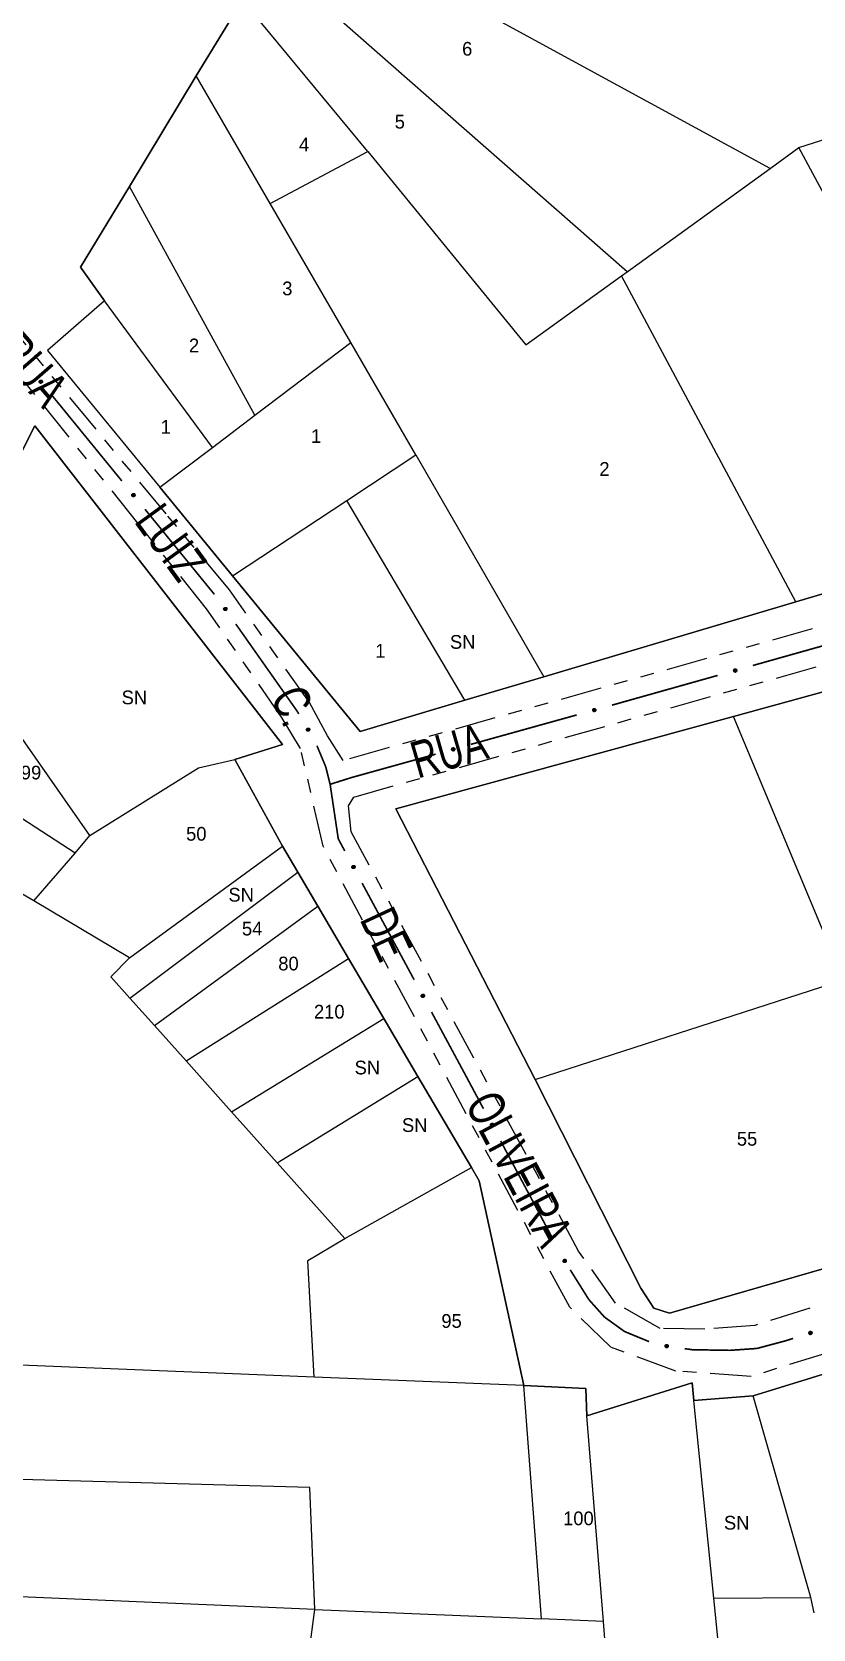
# Model space of a CAD drawing. Extents: x 204614 to 205597, y 4873311 to 4874446.
# Drawn here: x 204883.3 to 204968.7, y 4873992.3 to 4874166.9 of the extents above; entities that cross this region are included whole.
import ezdxf
from ezdxf.enums import TextEntityAlignment as Align

# ---------------------------------------------------------------- set-up
doc = ezdxf.new("R2010")
doc.units = 0
doc.header["$LTSCALE"] = 1.5
doc.header["$MEASUREMENT"] = 0
doc.linetypes.add('TRACO_25', pattern=[8, 3, -1, 1, -1, 1, -1])
for name, color, linetype in [('CD_MALHA_LOTES', 7, 'CONTINUOUS'), ('RU-QUADRA', 210, 'CONTINUOUS'), ('SV-EIXO-RUA-N-PAV', 6, 'CONTINUOUS'), ('SV-RUA-NAO-PAV', 7, 'CONTINUOUS'), ('SV-TXT-RUA-N-PAV', 7, 'CONTINUOUS'), ('Th_NmrPort', 1, 'CONTINUOUS')]:
    doc.layers.add(name, color=color, linetype=linetype)
doc.styles.add('ARIAL', font='ARIAL.SHX')

msp = doc.modelspace()

# ---------------------------------------------------------------- linework, layer by layer
at = {"layer": 'CD_MALHA_LOTES', "linetype": 'Continuous', "flags": 128}
for points in [[(204963.978457, 4874151.968731), (204912.196141, 4874180.174666)], [(204948.349296, 4874140.673828), (204909.125712, 4874175.099447)], [(204901.250645, 4874162.082472), (204906.282011, 4874170.398994)], [(204919.999336, 4874153.793198), (204906.282011, 4874170.398994)], [(204893.940215, 4874149.998805), (204901.250645, 4874162.082472)], [(204909.326894, 4874148.12775), (204901.250645, 4874162.082472)], [(204967.109794, 4874154.23169), (204975.002593, 4874156.753183)], [(204909.326894, 4874148.12775), (204919.999336, 4874153.793198)], [(204919.999336, 4874153.793198), (204937.264949, 4874132.663376)], [(204963.978457, 4874151.968731), (204967.109794, 4874154.23169)], [(204990.126079, 4874111.504099), (204967.109794, 4874154.23169)], [(204948.349296, 4874140.673828), (204963.978457, 4874151.968731)], [(204888.592364, 4874141.159154), (204893.940215, 4874149.998805)], [(204907.641893, 4874124.976702), (204893.940215, 4874149.998805)], [(204918.131169, 4874132.944673), (204909.326894, 4874148.12775)], [(204891.223314, 4874137.486786), (204888.592364, 4874141.159154)], [(204937.264949, 4874132.663376), (204947.737038, 4874140.23136)], [(204947.737038, 4874140.23136), (204948.349296, 4874140.673828)], [(204966.78279, 4874104.573446), (204947.737038, 4874140.23136)], [(204891.223314, 4874137.486786), (204884.974807, 4874132.06045)], [(204903.006524, 4874121.472944), (204891.223314, 4874137.486786)], [(204907.641893, 4874124.976702), (204918.131169, 4874132.944673)], [(204925.262216, 4874120.647098), (204918.131169, 4874132.944673)], [(204884.974807, 4874132.06045), (204897.246722, 4874117.111742)], [(204903.006524, 4874121.472944), (204907.641893, 4874124.976702)], [(204873.012204, 4874102.808242), (204883.611389, 4874123.821125)], [(204883.611389, 4874123.821125), (204910.665808, 4874089.002804)], [(204897.246722, 4874117.111742), (204903.006524, 4874121.472944)], [(204917.69748, 4874115.656165), (204925.262216, 4874120.647098)], [(204925.262216, 4874120.647098), (204939.229928, 4874096.392967)], [(204905.198167, 4874107.4259), (204897.246722, 4874117.111742)], [(204905.198167, 4874107.4259), (204917.69748, 4874115.656165)], [(204930.588837, 4874093.827416), (204917.69748, 4874115.656165)], [(204990.126079, 4874111.504099), (204966.78279, 4874104.573446)], [(204930.588837, 4874093.827416), (204919.149758, 4874090.431139), (204905.198167, 4874107.4259)], [(204966.78279, 4874104.573446), (204939.229928, 4874096.392967)], [(204889.626028, 4874079.042754), (204873.012204, 4874102.808242)], [(204939.229928, 4874096.392967), (204930.588837, 4874093.827416)], [(204959.967824, 4874092.069288), (204971.616954, 4874095.261186)], [(204888.012936, 4874077.127207), (204866.338524, 4874091.196894)], [(204923.069778, 4874081.959107), (204959.967824, 4874092.069288)], [(204971.977209, 4874063.271485), (204959.967824, 4874092.069288)], [(204910.665808, 4874089.002804), (204905.472207, 4874087.35993)], [(204889.626028, 4874079.042754), (204901.472176, 4874086.427693), (204905.472207, 4874087.35993)], [(204905.472207, 4874087.35993), (204910.665808, 4874077.900158)], [(204938.3032, 4874052.380182), (204923.069778, 4874081.959107)], [(204888.012936, 4874077.127207), (204889.626028, 4874079.042754)], [(204883.487475, 4874071.90379), (204888.012936, 4874077.127207)], [(204893.961214, 4874065.684333), (204910.665808, 4874077.900158)], [(204910.665808, 4874077.900158), (204912.340769, 4874075.047974)], [(204893.997315, 4874061.266067), (204912.340769, 4874075.047974)], [(204912.340769, 4874075.047974), (204914.529181, 4874071.325534)], [(204883.487475, 4874071.90379), (204881.736998, 4874072.943248)], [(204893.961214, 4874065.684333), (204883.487475, 4874071.90379)], [(204896.682088, 4874058.263882), (204914.529181, 4874071.325534)], [(204914.529181, 4874071.325534), (204917.887617, 4874065.602602)], [(204891.894439, 4874063.617558), (204893.961214, 4874065.684333)], [(204900.135294, 4874054.402415), (204917.887617, 4874065.602602)], [(204917.887617, 4874065.602602), (204921.731585, 4874059.056953)], [(204893.997315, 4874061.266067), (204891.894439, 4874063.617558)], [(204938.3032, 4874052.380182), (204971.977209, 4874063.271485)], [(204896.682088, 4874058.263882), (204893.997315, 4874061.266067)], [(204900.135294, 4874054.402415), (204896.682088, 4874058.263882)], [(204905.102858, 4874048.847553), (204921.731585, 4874059.056953)], [(204921.731585, 4874059.056953), (204925.470485, 4874052.696085)], [(204905.102858, 4874048.847553), (204900.135294, 4874054.402415)], [(204910.078366, 4874043.283808), (204925.470485, 4874052.696085)], [(204925.470485, 4874052.696085), (204931.311379, 4874042.744136)], [(204983.495705, 4874035.650805), (204952.984492, 4874026.85173), (204951.256573, 4874027.37686), (204949.828617, 4874029.577164), (204938.3032, 4874052.380182)], [(204910.078366, 4874043.283808), (204905.102858, 4874048.847553)], [(204917.477077, 4874035.010372), (204910.078366, 4874043.283808)], [(204917.477077, 4874035.010372), (204931.311379, 4874042.744136)], [(204931.311379, 4874042.744136), (204932.155654, 4874041.306473), (204937.057777, 4874018.915696)], [(204914.150074, 4874019.862426), (204913.444346, 4874032.590733), (204917.477077, 4874035.010372)], [(204962.098351, 4874017.802781), (204999.407481, 4874029.302897)], [(204914.150074, 4874019.862426), (204841.029165, 4874022.837394)], [(204937.057777, 4874018.915696), (204914.150074, 4874019.862426)], [(204937.057777, 4874018.915696), (204943.841256, 4874018.59772)], [(204938.976575, 4873993.448037), (204937.057777, 4874018.915696)], [(204943.841256, 4874018.59772), (204943.947247, 4874015.629948)], [(204943.947247, 4874015.629948), (204955.447363, 4874019.233671)], [(204955.447363, 4874019.233671), (204955.642632, 4874017.292465)], [(204955.642632, 4874017.292465), (204962.098351, 4874017.802781)], [(204968.415511, 4873995.766858), (204962.098351, 4874017.802781)], [(204957.815944, 4873995.687187), (204955.642632, 4874017.292465)], [(204945.756604, 4873993.145582), (204943.947247, 4874015.629948)], [(204913.645983, 4874007.789437), (204839.869276, 4874009.831084)], [(204914.200483, 4873994.45622), (204913.645983, 4874007.789437)], [(204914.200483, 4873994.45622), (204838.785245, 4873997.675396)], [(204957.815944, 4873995.687187), (204968.415511, 4873995.766858)], [(204960.404675, 4873970.040684), (204957.815944, 4873995.687187)], [(204968.768375, 4873994.103356), (204968.415511, 4873995.766858)], [(204912.710541, 4873983.203856), (204914.200483, 4873994.45622)], [(204914.200483, 4873994.45622), (204938.976575, 4873993.448037)], [(204945.756604, 4873993.145582), (204938.976575, 4873993.448037)], [(204947.523164, 4873970.464124), (204945.756604, 4873993.145582)]]:
    msp.add_lwpolyline(points, dxfattribs=at)
at = {"layer": 'RU-QUADRA', "linetype": 'Continuous', "flags": 128}
for points in [[(204906.282011, 4874170.398994), (204901.250645, 4874162.082472), (204893.940215, 4874149.998805), (204888.592364, 4874141.159154), (204891.223314, 4874137.486786), (204884.974807, 4874132.06045), (204897.246722, 4874117.111742), (204905.198167, 4874107.4259), (204919.149758, 4874090.431139), (204930.588837, 4874093.827416), (204939.229928, 4874096.392967), (204966.78279, 4874104.573446), (204990.126079, 4874111.504099), (205001.428999, 4874114.85995), (205033.239833, 4874124.304627), (205019.414121, 4874157.660584), (205010.329931, 4874179.577128)], [(205017.326637, 4873982.940714), (205013.080936, 4873993.804962), (205008.310796, 4874006.011188), (204999.407481, 4874029.302897), (204962.098351, 4874017.802781), (204955.642632, 4874017.292465), (204955.447363, 4874019.233671), (204943.947247, 4874015.629948), (204943.841256, 4874018.59772), (204937.057777, 4874018.915696), (204932.155654, 4874041.306473), (204931.311379, 4874042.744136), (204925.467924, 4874052.694581), (204921.731585, 4874059.056953), (204917.887617, 4874065.602602), (204914.53451, 4874071.328664), (204912.340769, 4874075.047974), (204910.665808, 4874077.900158), (204905.472207, 4874087.35993), (204910.665808, 4874089.002804), (204883.611389, 4874123.821125), (204873.012204, 4874102.808242)]]:
    msp.add_lwpolyline(points, dxfattribs=at)
msp.add_lwpolyline([(205061.485, 4874058.142), (205049.788297, 4874085.844422), (205038.118615, 4874113.48285), (205005.197114, 4874104.462255), (204993.899375, 4874101.366639), (204971.616954, 4874095.261186), (204959.967824, 4874092.069288), (204923.069778, 4874081.959107), (204938.3032, 4874052.380182), (204949.828617, 4874029.577164), (204951.256573, 4874027.37686), (204952.984492, 4874026.85173), (204983.495705, 4874035.650805), (204994.994018, 4874038.966783), (205006.637683, 4874042.324679)], close=True, dxfattribs=at)
at = {"layer": 'SV-EIXO-RUA-N-PAV'}
for points in [[(204884.251251, 4874128.824732), (204884.299976, 4874128.82051), (204884.340991, 4874128.806918), (204884.371936, 4874128.785736), (204884.3944, 4874128.759888), (204884.414404, 4874128.730855), (204884.428114, 4874128.697134), (204884.435041, 4874128.656337), (204884.431149, 4874128.607429), (204884.414464, 4874128.566329), (204884.39532, 4874128.53488), (204884.369715, 4874128.509903), (204884.341186, 4874128.490943), (204884.305688, 4874128.47786), (204884.264276, 4874128.471244), (204884.215191, 4874128.476348), (204884.175073, 4874128.489949), (204884.14568, 4874128.511224), (204884.120733, 4874128.537124), (204884.100666, 4874128.567008), (204884.087399, 4874128.600187), (204884.080813, 4874128.641895), (204884.086492, 4874128.690274), (204884.099601, 4874128.730442), (204884.120457, 4874128.760126), (204884.146508, 4874128.784113), (204884.175384, 4874128.80453), (204884.208707, 4874128.819723), (204884.251251, 4874128.824732)], [(204894.371593, 4874116.432046), (204894.420319, 4874116.427825), (204894.461333, 4874116.414233), (204894.492278, 4874116.39305), (204894.514743, 4874116.367202), (204894.534747, 4874116.338169), (204894.548457, 4874116.304448), (204894.555383, 4874116.263652), (204894.551491, 4874116.214743), (204894.534806, 4874116.173643), (204894.515663, 4874116.142194), (204894.490058, 4874116.117217), (204894.461529, 4874116.098257), (204894.426031, 4874116.085174), (204894.384618, 4874116.078559), (204894.335534, 4874116.083662), (204894.295416, 4874116.097263), (204894.266022, 4874116.118538), (204894.241076, 4874116.144438), (204894.221009, 4874116.174323), (204894.207741, 4874116.207501), (204894.201156, 4874116.249209), (204894.206835, 4874116.297588), (204894.219943, 4874116.337756), (204894.240799, 4874116.36744), (204894.266851, 4874116.391427), (204894.295727, 4874116.411844), (204894.32905, 4874116.427037), (204894.371593, 4874116.432046)], [(204904.423213, 4874103.977059), (204904.471514, 4874103.969369), (204904.511453, 4874103.952883), (204904.540806, 4874103.929546), (204904.561368, 4874103.902159), (204904.579248, 4874103.871772), (204904.590515, 4874103.837159), (204904.594511, 4874103.795972), (204904.587138, 4874103.747466), (204904.567561, 4874103.707662), (204904.54622, 4874103.67766), (204904.518898, 4874103.654575), (204904.489087, 4874103.6377), (204904.452746, 4874103.627185), (204904.410967, 4874103.623543), (204904.362372, 4874103.632138), (204904.323328, 4874103.648569), (204904.295528, 4874103.671888), (204904.272494, 4874103.699503), (204904.254612, 4874103.730744), (204904.243748, 4874103.764785), (204904.240157, 4874103.806857), (204904.249275, 4874103.854707), (204904.265218, 4874103.893837), (204904.288141, 4874103.921956), (204904.315839, 4874103.944021), (204904.346098, 4874103.962325), (204904.380421, 4874103.9751), (204904.423213, 4874103.977059)], [(204959.991394, 4874097.15388), (204960.014708, 4874097.196874), (204960.043537, 4874097.229058), (204960.075308, 4874097.24898), (204960.107973, 4874097.259265), (204960.142576, 4874097.266022), (204960.178967, 4874097.265138), (204960.219139, 4874097.25521), (204960.262432, 4874097.232125), (204960.29346, 4874097.200426), (204960.314658, 4874097.170323), (204960.327343, 4874097.136879), (204960.333345, 4874097.103154), (204960.331176, 4874097.065384), (204960.320718, 4874097.024772), (204960.296452, 4874096.981801), (204960.267972, 4874096.950442), (204960.236736, 4874096.931979), (204960.203033, 4874096.919439), (204960.167623, 4874096.912964), (204960.131907, 4874096.914038), (204960.091035, 4874096.924642), (204960.04894, 4874096.949154), (204960.01734, 4874096.977202), (204959.998443, 4874097.00817), (204959.986845, 4874097.041629), (204959.979645, 4874097.076254), (204959.979011, 4874097.112871), (204959.991394, 4874097.15388)], [(204944.587774, 4874092.827582), (204944.611226, 4874092.870501), (204944.640158, 4874092.902592), (204944.671992, 4874092.922413), (204944.70469, 4874092.932593), (204944.739315, 4874092.939239), (204944.775702, 4874092.938238), (204944.815842, 4874092.928182), (204944.859061, 4874092.904959), (204944.889988, 4874092.873161), (204944.91109, 4874092.84299), (204944.923668, 4874092.809506), (204944.929561, 4874092.775761), (204944.927272, 4874092.737998), (204944.916683, 4874092.69742), (204944.89228, 4874092.654527), (204944.8637, 4874092.62326), (204944.832405, 4874092.604897), (204944.798662, 4874092.592465), (204944.763231, 4874092.586103), (204944.727518, 4874092.587291), (204944.686681, 4874092.598026), (204944.644665, 4874092.622673), (204944.613154, 4874092.650821), (204944.594357, 4874092.68185), (204944.582865, 4874092.715346), (204944.575777, 4874092.749994), (204944.57526, 4874092.786613), (204944.587774, 4874092.827582)], [(204913.491951, 4874090.791957), (204913.539495, 4874090.780482), (204913.578009, 4874090.760898), (204913.605431, 4874090.735318), (204913.623768, 4874090.706395), (204913.639196, 4874090.674692), (204913.647699, 4874090.639298), (204913.648434, 4874090.597924), (204913.637257, 4874090.550151), (204913.614602, 4874090.512015), (204913.590962, 4874090.483789), (204913.561904, 4874090.462932), (204913.530856, 4874090.44846), (204913.493798, 4874090.440844), (204913.451862, 4874090.440509), (204913.404096, 4874090.45291), (204913.366469, 4874090.472368), (204913.340596, 4874090.497807), (204913.319811, 4874090.527153), (204913.304449, 4874090.559707), (204913.296303, 4874090.594499), (204913.296041, 4874090.636723), (204913.308906, 4874090.683705), (204913.327885, 4874090.721455), (204913.352954, 4874090.747679), (204913.382305, 4874090.767491), (204913.413914, 4874090.783351), (204913.449138, 4874090.793379), (204913.491951, 4874090.791957)], [(204929.172341, 4874088.54221), (204929.195792, 4874088.585129), (204929.224724, 4874088.617221), (204929.256558, 4874088.637041), (204929.289257, 4874088.647221), (204929.323881, 4874088.653868), (204929.360269, 4874088.652867), (204929.400409, 4874088.64281), (204929.443628, 4874088.619587), (204929.474555, 4874088.587789), (204929.495656, 4874088.557618), (204929.508234, 4874088.524134), (204929.514127, 4874088.490389), (204929.511838, 4874088.452627), (204929.50125, 4874088.412048), (204929.476846, 4874088.369155), (204929.448267, 4874088.337888), (204929.416971, 4874088.319525), (204929.383228, 4874088.307093), (204929.347798, 4874088.300731), (204929.312085, 4874088.301919), (204929.271248, 4874088.312654), (204929.229231, 4874088.337301), (204929.197721, 4874088.36545), (204929.178923, 4874088.396479), (204929.167432, 4874088.429975), (204929.160343, 4874088.464622), (204929.159826, 4874088.501241), (204929.172341, 4874088.54221)], [(204918.454048, 4874075.778631), (204918.50109, 4874075.765246), (204918.538782, 4874075.744123), (204918.565149, 4874075.717457), (204918.582304, 4874075.687817), (204918.59644, 4874075.655518), (204918.603507, 4874075.619809), (204918.602571, 4874075.578439), (204918.589475, 4874075.531156), (204918.565299, 4874075.493966), (204918.540539, 4874075.466718), (204918.510663, 4874075.44705), (204918.479056, 4874075.433844), (204918.441721, 4874075.42773), (204918.399806, 4874075.429087), (204918.352579, 4874075.443406), (204918.315769, 4874075.464368), (204918.290943, 4874075.49083), (204918.27136, 4874075.520991), (204918.257324, 4874075.554139), (204918.250589, 4874075.589231), (204918.252032, 4874075.631431), (204918.266782, 4874075.677856), (204918.28727, 4874075.714809), (204918.313377, 4874075.74), (204918.343504, 4874075.75861), (204918.375728, 4874075.773182), (204918.411327, 4874075.78178), (204918.454048, 4874075.778631)], [(204926.040744, 4874061.691684), (204926.087785, 4874061.6783), (204926.125478, 4874061.657177), (204926.151844, 4874061.630511), (204926.169, 4874061.600871), (204926.183135, 4874061.568572), (204926.190202, 4874061.532863), (204926.189266, 4874061.491493), (204926.176171, 4874061.44421), (204926.151994, 4874061.40702), (204926.127234, 4874061.379771), (204926.097358, 4874061.360103), (204926.065751, 4874061.346897), (204926.028416, 4874061.340783), (204925.986501, 4874061.342141), (204925.939275, 4874061.35646), (204925.902464, 4874061.377421), (204925.877638, 4874061.403884), (204925.858055, 4874061.434044), (204925.844019, 4874061.467192), (204925.837284, 4874061.502285), (204925.838727, 4874061.544484), (204925.853477, 4874061.590909), (204925.873965, 4874061.627862), (204925.900072, 4874061.653053), (204925.930199, 4874061.671664), (204925.962423, 4874061.686236), (204925.998022, 4874061.694834), (204926.040744, 4874061.691684)], [(204933.608574, 4874047.59414), (204933.655563, 4874047.580573), (204933.693173, 4874047.559304), (204933.719436, 4874047.532536), (204933.736476, 4874047.50283), (204933.750486, 4874047.470476), (204933.757414, 4874047.43474), (204933.756318, 4874047.393374), (204933.743039, 4874047.346142), (204933.718719, 4874047.309046), (204933.693853, 4874047.281894), (204933.6639, 4874047.262342), (204933.632242, 4874047.249259), (204933.594884, 4874047.24329), (204933.552974, 4874047.24481), (204933.505804, 4874047.259312), (204933.469075, 4874047.280417), (204933.444352, 4874047.306975), (204933.424887, 4874047.337212), (204933.410979, 4874047.370414), (204933.404381, 4874047.405532), (204933.405987, 4874047.447726), (204933.420918, 4874047.494093), (204933.441549, 4874047.530967), (204933.467753, 4874047.556056), (204933.497953, 4874047.57455), (204933.530233, 4874047.588996), (204933.565865, 4874047.597456), (204933.608574, 4874047.59414)], [(204941.531214, 4874032.723917), (204941.579029, 4874032.713631), (204941.61802, 4874032.695013), (204941.646071, 4874032.670125), (204941.665124, 4874032.641668), (204941.681337, 4874032.61036), (204941.690719, 4874032.575189), (204941.692486, 4874032.533846), (204941.682504, 4874032.485809), (204941.660806, 4874032.44712), (204941.637877, 4874032.418314), (204941.609348, 4874032.396738), (204941.57867, 4874032.381497), (204941.541814, 4874032.37296), (204941.4999, 4874032.371579), (204941.45184, 4874032.382785), (204941.413739, 4874032.401299), (204941.387239, 4874032.426085), (204941.36573, 4874032.454903), (204941.349561, 4874032.487065), (204941.34055, 4874032.521643), (204941.339235, 4874032.563847), (204941.350924, 4874032.611135), (204941.368957, 4874032.649347), (204941.393364, 4874032.676188), (204941.422212, 4874032.696725), (204941.453416, 4874032.713369), (204941.488379, 4874032.724272), (204941.531214, 4874032.723917)], [(204968.213635, 4874024.737287), (204968.235646, 4874024.780962), (204968.263495, 4874024.813998), (204968.294652, 4874024.834867), (204968.326994, 4874024.846128), (204968.361379, 4874024.853923), (204968.397779, 4874024.854133), (204968.438231, 4874024.845417), (204968.482199, 4874024.823644), (204968.514166, 4874024.792892), (204968.53626, 4874024.76344), (204968.549944, 4874024.730392), (204968.556956, 4874024.696863), (204968.555924, 4874024.659044), (204968.546691, 4874024.618136), (204968.523728, 4874024.574455), (204968.496204, 4874024.542255), (204968.465537, 4874024.522861), (204968.432226, 4874024.509314), (204968.397027, 4874024.501777), (204968.361294, 4874024.501777), (204968.320122, 4874024.511147), (204968.277309, 4874024.534383), (204968.24488, 4874024.561469), (204968.225061, 4874024.591855), (204968.212462, 4874024.624951), (204968.204225, 4874024.659343), (204968.20249, 4874024.695925), (204968.213635, 4874024.737287)], [(204952.533434, 4874023.366439), (204952.572068, 4874023.396431), (204952.611404, 4874023.414307), (204952.648504, 4874023.419774), (204952.682548, 4874023.416056), (204952.716948, 4874023.40833), (204952.749911, 4874023.392888), (204952.782701, 4874023.367646), (204952.813059, 4874023.329102), (204952.828723, 4874023.287602), (204952.836028, 4874023.251517), (204952.834196, 4874023.215795), (204952.82613, 4874023.182503), (204952.808958, 4874023.148792), (204952.783053, 4874023.115813), (204952.743557, 4874023.086225), (204952.704872, 4874023.068964), (204952.668849, 4874023.064619), (204952.632948, 4874023.066689), (204952.597923, 4874023.074998), (204952.565652, 4874023.090342), (204952.532494, 4874023.116484), (204952.503808, 4874023.155853), (204952.486151, 4874023.19424), (204952.481301, 4874023.230193), (204952.484135, 4874023.265492), (204952.491465, 4874023.300089), (204952.505607, 4874023.333871), (204952.533434, 4874023.366439)]]:
    msp.add_lwpolyline(points, close=True, dxfattribs=at)
for points in [[(204884.080813, 4874128.641895), (204884.264276, 4874128.471244)], [(204884.086492, 4874128.690274), (204884.305688, 4874128.47786)], [(204884.087266, 4874128.664078), (204884.28266, 4874128.476587)], [(204884.087399, 4874128.600187), (204884.215191, 4874128.476348)], [(204884.089432, 4874128.61828), (204884.234467, 4874128.479511)], [(204884.093643, 4874128.708044), (204884.319633, 4874128.487401)], [(204884.09727, 4874128.580638), (204884.190695, 4874128.487809)], [(204884.099601, 4874128.730442), (204884.341186, 4874128.490943)], [(204884.100666, 4874128.567008), (204884.175073, 4874128.489949)], [(204884.111628, 4874128.74211), (204884.353153, 4874128.502443)], [(204884.120457, 4874128.760126), (204884.369715, 4874128.509903)], [(204884.134792, 4874128.769834), (204884.379381, 4874128.522101)], [(204884.146508, 4874128.784113), (204884.39532, 4874128.53488)], [(204884.16419, 4874128.792081), (204884.403126, 4874128.555585)], [(204884.175384, 4874128.80453), (204884.414464, 4874128.566329)], [(204884.194928, 4874128.808374), (204884.420248, 4874128.590708)], [(204884.208707, 4874128.819723), (204884.431149, 4874128.607429)], [(204884.229118, 4874128.820439), (204884.429408, 4874128.633423)], [(204884.251251, 4874128.824732), (204884.435041, 4874128.656337)], [(204884.277698, 4874128.821354), (204884.426573, 4874128.682197)], [(204884.299976, 4874128.82051), (204884.428114, 4874128.697134)], [(204884.32339, 4874128.812863), (204884.414896, 4874128.720227)], [(204884.340991, 4874128.806918), (204884.414404, 4874128.730855)], [(204894.201156, 4874116.249209), (204894.384618, 4874116.078559)], [(204894.206835, 4874116.297588), (204894.426031, 4874116.085174)], [(204894.207609, 4874116.271392), (204894.403003, 4874116.083901)], [(204894.207741, 4874116.207501), (204894.335534, 4874116.083662)], [(204894.209775, 4874116.225595), (204894.354809, 4874116.086826)], [(204894.213986, 4874116.315358), (204894.439975, 4874116.094715)], [(204894.217612, 4874116.187952), (204894.311038, 4874116.095123)], [(204894.219943, 4874116.337756), (204894.461529, 4874116.098257)], [(204894.221009, 4874116.174323), (204894.295416, 4874116.097263)], [(204894.231971, 4874116.349424), (204894.473496, 4874116.109758)], [(204894.240799, 4874116.36744), (204894.490058, 4874116.117217)], [(204894.255134, 4874116.377148), (204894.499724, 4874116.129415)], [(204894.266851, 4874116.391427), (204894.515663, 4874116.142194)], [(204894.284533, 4874116.399395), (204894.523469, 4874116.162899)], [(204894.295727, 4874116.411844), (204894.534806, 4874116.173643)], [(204894.315271, 4874116.415688), (204894.540591, 4874116.198022)], [(204894.32905, 4874116.427037), (204894.551491, 4874116.214743)], [(204894.34946, 4874116.427753), (204894.549751, 4874116.240737)], [(204894.371593, 4874116.432046), (204894.555383, 4874116.263652)], [(204894.398041, 4874116.428668), (204894.546916, 4874116.289512)], [(204894.420319, 4874116.427825), (204894.548457, 4874116.304448)], [(204894.443733, 4874116.420177), (204894.535238, 4874116.327541)], [(204894.461333, 4874116.414233), (204894.534747, 4874116.338169)], [(204904.240157, 4874103.806857), (204904.410967, 4874103.623543)], [(204904.243748, 4874103.764785), (204904.362372, 4874103.632138)], [(204904.247068, 4874103.782687), (204904.381825, 4874103.633917)], [(204904.248177, 4874103.828523), (204904.429686, 4874103.627559)], [(204904.249275, 4874103.854707), (204904.452746, 4874103.627185)], [(204904.252198, 4874103.744582), (204904.338757, 4874103.645318)], [(204904.254612, 4874103.730744), (204904.323328, 4874103.648569)], [(204904.257677, 4874103.871921), (204904.467336, 4874103.635706)], [(204904.265218, 4874103.893837), (204904.489087, 4874103.6377)], [(204904.278048, 4874103.904616), (204904.501845, 4874103.648317)], [(204904.288141, 4874103.921956), (204904.518898, 4874103.654575)], [(204904.303132, 4874103.930616), (204904.52941, 4874103.666051)], [(204904.315839, 4874103.944021), (204904.54622, 4874103.67766)], [(204904.334044, 4874103.950707), (204904.555485, 4874103.697755)], [(204904.346098, 4874103.962325), (204904.567561, 4874103.707662)], [(204904.365867, 4874103.964763), (204904.575071, 4874103.731566)], [(204904.380421, 4874103.9751), (204904.587138, 4874103.747466)], [(204904.400831, 4874103.974357), (204904.587258, 4874103.773518)], [(204904.423213, 4874103.977059), (204904.594511, 4874103.795972)], [(204904.449353, 4874103.971801), (204904.587912, 4874103.82237)], [(204904.471514, 4874103.969369), (204904.590515, 4874103.837159)], [(204904.494322, 4874103.960069), (204904.578979, 4874103.861137)], [(204904.511453, 4874103.952883), (204904.579248, 4874103.871772)], [(204959.979011, 4874097.112871), (204960.262432, 4874097.232125)], [(204959.979645, 4874097.076254), (204960.29346, 4874097.200426)], [(204959.983919, 4874097.095708), (204960.273414, 4874097.215458)], [(204959.986499, 4874097.131872), (204960.237902, 4874097.240902)], [(204959.986594, 4874097.061022), (204960.298788, 4874097.185744)], [(204959.986845, 4874097.041629), (204960.314658, 4874097.170323)], [(204959.991394, 4874097.15388), (204960.219139, 4874097.25521)], [(204959.995261, 4874097.025188), (204960.320016, 4874097.15061)], [(204959.998443, 4874097.00817), (204960.327343, 4874097.136879)], [(204960.005045, 4874097.176783), (204960.192048, 4874097.257765)], [(204960.01144, 4874096.992886), (204960.327575, 4874097.118716)], [(204960.014708, 4874097.196874), (204960.178967, 4874097.265138)], [(204960.01734, 4874096.977202), (204960.333345, 4874097.103154)], [(204960.031063, 4874097.215291), (204960.152517, 4874097.262232)], [(204960.0355, 4874096.962802), (204960.327992, 4874097.081978)], [(204960.043537, 4874097.229058), (204960.142576, 4874097.266022)], [(204960.04894, 4874096.949154), (204960.331176, 4874097.065384)], [(204960.073269, 4874096.939411), (204960.323155, 4874097.04376)], [(204960.091035, 4874096.924642), (204960.320718, 4874097.024772)], [(204960.116127, 4874096.923122), (204960.301243, 4874097.000737)], [(204960.131907, 4874096.914038), (204960.296452, 4874096.981801)], [(204960.15377, 4874096.915288), (204960.276169, 4874096.963912)], [(204960.167623, 4874096.912964), (204960.267972, 4874096.950442)], [(204944.57526, 4874092.786613), (204944.859061, 4874092.904959)], [(204944.575777, 4874092.749994), (204944.889988, 4874092.873161)], [(204944.580113, 4874092.769434), (204944.86999, 4874092.888257)], [(204944.582677, 4874092.73474), (204944.895268, 4874092.858461)], [(204944.582809, 4874092.80559), (204944.83456, 4874092.913814)], [(204944.582865, 4874092.715346), (204944.91109, 4874092.84299)], [(204944.587774, 4874092.827582), (204944.815842, 4874092.928182)], [(204944.59123, 4874092.698878), (204944.916384, 4874092.823259)], [(204944.594357, 4874092.68185), (204944.923668, 4874092.809506)], [(204944.601498, 4874092.850441), (204944.78876, 4874092.930824)], [(204944.607305, 4874092.666524), (204944.923841, 4874092.791342)], [(204944.611226, 4874092.870501), (204944.775702, 4874092.938238)], [(204944.613154, 4874092.650821), (204944.929561, 4874092.775761)], [(204944.627639, 4874092.888866), (204944.749244, 4874092.935417)], [(204944.631269, 4874092.636363), (204944.92414, 4874092.754602)], [(204944.640158, 4874092.902592), (204944.739315, 4874092.939239)], [(204944.644665, 4874092.622673), (204944.927272, 4874092.737998)], [(204944.668963, 4874092.612851), (204944.919181, 4874092.716401)], [(204944.686681, 4874092.598026), (204944.916683, 4874092.69742)], [(204944.711768, 4874092.596426), (204944.897131, 4874092.673448)], [(204944.727518, 4874092.587291), (204944.89228, 4874092.654527)], [(204944.749386, 4874092.588472), (204944.871939, 4874092.636703)], [(204944.763231, 4874092.586103), (204944.8637, 4874092.62326)], [(204913.296041, 4874090.636723), (204913.451862, 4874090.440509)], [(204913.296303, 4874090.594499), (204913.404096, 4874090.45291)], [(204913.301024, 4874090.612083), (204913.423628, 4874090.453149)], [(204913.303133, 4874090.573692), (204913.381594, 4874090.467911)], [(204913.304449, 4874090.559707), (204913.366469, 4874090.472368)], [(204913.305745, 4874090.657689), (204913.470839, 4874090.443036)], [(204913.308906, 4874090.683705), (204913.493798, 4874090.440844)], [(204913.318639, 4874090.700202), (204913.509015, 4874090.448188)], [(204913.327885, 4874090.721455), (204913.530856, 4874090.44846)], [(204913.341525, 4874090.731189), (204913.544411, 4874090.458038)], [(204913.352954, 4874090.747679), (204913.561904, 4874090.462932)], [(204913.368581, 4874090.75513), (204913.573289, 4874090.473543)], [(204913.382305, 4874090.767491), (204913.590962, 4874090.483789)], [(204913.400982, 4874090.77272), (204913.601783, 4874090.503091)], [(204913.413914, 4874090.783351), (204913.614602, 4874090.512015)], [(204913.433813, 4874090.784223), (204913.623974, 4874090.535252)], [(204913.449138, 4874090.793379), (204913.637257, 4874090.550151)], [(204913.469425, 4874090.791029), (204913.639432, 4874090.576112)], [(204913.491951, 4874090.791957), (204913.648434, 4874090.597924)], [(204913.517594, 4874090.784654), (204913.643937, 4874090.624761)], [(204913.539495, 4874090.780482), (204913.647699, 4874090.639298)], [(204913.561498, 4874090.769413), (204913.63809, 4874090.664111)], [(204913.578009, 4874090.760898), (204913.639196, 4874090.674692)], [(204929.159826, 4874088.501241), (204929.443628, 4874088.619587)], [(204929.160343, 4874088.464622), (204929.474555, 4874088.587789)], [(204929.16468, 4874088.484062), (204929.454557, 4874088.602885)], [(204929.167243, 4874088.449368), (204929.479835, 4874088.573089)], [(204929.167375, 4874088.520218), (204929.419127, 4874088.628442)], [(204929.167432, 4874088.429975), (204929.495656, 4874088.557618)], [(204929.172341, 4874088.54221), (204929.400409, 4874088.64281)], [(204929.175796, 4874088.413507), (204929.500951, 4874088.537888)], [(204929.178923, 4874088.396479), (204929.508234, 4874088.524134)], [(204929.186065, 4874088.565069), (204929.373327, 4874088.645452)], [(204929.191872, 4874088.381153), (204929.508407, 4874088.50597)], [(204929.195792, 4874088.585129), (204929.360269, 4874088.652867)], [(204929.197721, 4874088.36545), (204929.514127, 4874088.490389)], [(204929.212206, 4874088.603494), (204929.33381, 4874088.650046)], [(204929.215835, 4874088.350991), (204929.508707, 4874088.46923)], [(204929.224724, 4874088.617221), (204929.323881, 4874088.653868)], [(204929.229231, 4874088.337301), (204929.511838, 4874088.452627)], [(204929.253529, 4874088.32748), (204929.503748, 4874088.431029)], [(204929.271248, 4874088.312654), (204929.50125, 4874088.412048)], [(204929.296335, 4874088.311054), (204929.481698, 4874088.388076)], [(204929.312085, 4874088.301919), (204929.476846, 4874088.369155)], [(204929.333952, 4874088.3031), (204929.456506, 4874088.351332)], [(204929.347798, 4874088.300731), (204929.448267, 4874088.337888)], [(204918.250589, 4874075.589231), (204918.352579, 4874075.443406)], [(204918.252032, 4874075.631431), (204918.399806, 4874075.429087)], [(204918.256016, 4874075.606611), (204918.372105, 4874075.442857)], [(204918.256574, 4874075.568165), (204918.330701, 4874075.459304)], [(204918.257324, 4874075.554139), (204918.315769, 4874075.464368)], [(204918.262575, 4874075.651988), (204918.418869, 4874075.430846)], [(204918.266782, 4874075.677856), (204918.441721, 4874075.42773)], [(204918.277173, 4874075.693946), (204918.457222, 4874075.434453)], [(204918.28727, 4874075.714809), (204918.479056, 4874075.433844)], [(204918.301292, 4874075.723984), (204918.492987, 4874075.442866)], [(204918.313377, 4874075.74), (204918.510663, 4874075.44705)], [(204918.329292, 4874075.746813), (204918.522467, 4874075.457193)], [(204918.343504, 4874075.75861), (204918.540539, 4874075.466718)], [(204918.362376, 4874075.763081), (204918.55213, 4874075.485567)], [(204918.375728, 4874075.773182), (204918.565299, 4874075.493966)], [(204918.395646, 4874075.77325), (204918.575602, 4874075.516806)], [(204918.411327, 4874075.78178), (204918.589475, 4874075.531156)], [(204918.431503, 4874075.778613), (204918.592696, 4874075.557009)], [(204918.454048, 4874075.778631), (204918.602571, 4874075.578439)], [(204918.479376, 4874075.770299), (204918.599161, 4874075.605436)], [(204918.50109, 4874075.765246), (204918.603507, 4874075.619809)], [(204918.522628, 4874075.753297), (204918.594907, 4874075.64499)], [(204918.538782, 4874075.744123), (204918.59644, 4874075.655518)], [(204925.837284, 4874061.502285), (204925.939275, 4874061.35646)], [(204925.838727, 4874061.544484), (204925.986501, 4874061.342141)], [(204925.842712, 4874061.519664), (204925.9588, 4874061.35591)], [(204925.843269, 4874061.481219), (204925.917396, 4874061.372357)], [(204925.844019, 4874061.467192), (204925.902464, 4874061.377421)], [(204925.84927, 4874061.565042), (204926.005564, 4874061.3439)], [(204925.853477, 4874061.590909), (204926.028416, 4874061.340783)], [(204925.863868, 4874061.607), (204926.043917, 4874061.347507)], [(204925.873965, 4874061.627862), (204926.065751, 4874061.346897)], [(204925.887987, 4874061.637038), (204926.079682, 4874061.35592)], [(204925.900072, 4874061.653053), (204926.097358, 4874061.360103)], [(204925.915988, 4874061.659867), (204926.109162, 4874061.370247)], [(204925.930199, 4874061.671664), (204926.127234, 4874061.379771)], [(204925.949072, 4874061.676135), (204926.138826, 4874061.398621)], [(204925.962423, 4874061.686236), (204926.151994, 4874061.40702)], [(204925.982341, 4874061.686303), (204926.162297, 4874061.42986)], [(204925.998022, 4874061.694834), (204926.176171, 4874061.44421)], [(204926.018198, 4874061.691666), (204926.179391, 4874061.470063)], [(204926.040744, 4874061.691684), (204926.189266, 4874061.491493)], [(204926.066071, 4874061.683352), (204926.185857, 4874061.51849)], [(204926.087785, 4874061.6783), (204926.190202, 4874061.532863)], [(204926.109324, 4874061.666351), (204926.181602, 4874061.558044)], [(204926.125478, 4874061.657177), (204926.183135, 4874061.568572)], [(204933.404381, 4874047.405532), (204933.505804, 4874047.259312)], [(204933.405987, 4874047.447726), (204933.552974, 4874047.24481)], [(204933.409876, 4874047.422891), (204933.525327, 4874047.258687)], [(204933.410284, 4874047.384443), (204933.483987, 4874047.275295)], [(204933.410979, 4874047.370414), (204933.469075, 4874047.280417)], [(204933.41661, 4874047.468242), (204933.572044, 4874047.246495)], [(204933.420918, 4874047.494093), (204933.594884, 4874047.24329)], [(204933.431371, 4874047.510144), (204933.610411, 4874047.249953)], [(204933.441549, 4874047.530967), (204933.632242, 4874047.249259)], [(204933.455606, 4874047.540087), (204933.646208, 4874047.258227)], [(204933.467753, 4874047.556056), (204933.6639, 4874047.262342)], [(204933.483695, 4874047.562808), (204933.675744, 4874047.272439)], [(204933.497953, 4874047.57455), (204933.693853, 4874047.281894)], [(204933.516842, 4874047.578947), (204933.705517, 4874047.300698)], [(204933.530233, 4874047.588996), (204933.718719, 4874047.309046)], [(204933.550151, 4874047.588986), (204933.72911, 4874047.331846)], [(204933.565865, 4874047.597456), (204933.743039, 4874047.346142)], [(204933.586029, 4874047.59421), (204933.74636, 4874047.371982)], [(204933.608574, 4874047.59414), (204933.756318, 4874047.393374)], [(204933.633869, 4874047.58571), (204933.753013, 4874047.420383)], [(204933.655563, 4874047.580573), (204933.757414, 4874047.43474)], [(204933.677055, 4874047.568541), (204933.748913, 4874047.459954)], [(204933.693173, 4874047.559304), (204933.750486, 4874047.470476)], [(204941.339235, 4874032.563847), (204941.4999, 4874032.371579)], [(204941.34055, 4874032.521643), (204941.45184, 4874032.382785)], [(204941.344831, 4874032.539339), (204941.47136, 4874032.383511)], [(204941.347897, 4874032.501012), (204941.42897, 4874032.397221)], [(204941.348414, 4874032.585048), (204941.518808, 4874032.374578)], [(204941.349561, 4874032.487065), (204941.413739, 4874032.401299)], [(204941.350924, 4874032.611135), (204941.541814, 4874032.37296)], [(204941.360243, 4874032.62787), (204941.556844, 4874032.380681)], [(204941.368957, 4874032.649347), (204941.57867, 4874032.381497)], [(204941.38235, 4874032.659417), (204941.591983, 4874032.39141)], [(204941.393364, 4874032.676188), (204941.609348, 4874032.396738)], [(204941.408801, 4874032.684025), (204941.620465, 4874032.40763)], [(204941.422212, 4874032.696725), (204941.637877, 4874032.418314)], [(204941.440753, 4874032.702418), (204941.648214, 4874032.43788)], [(204941.453416, 4874032.713369), (204941.660806, 4874032.44712)], [(204941.473287, 4874032.714736), (204941.669596, 4874032.470584)], [(204941.488379, 4874032.724272), (204941.682504, 4874032.485809)], [(204941.508718, 4874032.722428), (204941.68403, 4874032.511817)], [(204941.531214, 4874032.723917), (204941.692486, 4874032.533846)], [(204941.557032, 4874032.717256), (204941.687321, 4874032.560562)], [(204941.579029, 4874032.713631), (204941.690719, 4874032.575189)], [(204941.601301, 4874032.703114), (204941.680495, 4874032.599755)], [(204941.61802, 4874032.695013), (204941.681337, 4874032.61036)], [(204968.20249, 4874024.695925), (204968.482199, 4874024.823644)], [(204968.204225, 4874024.659343), (204968.514166, 4874024.792892)], [(204968.207913, 4874024.678917), (204968.493677, 4874024.807315)], [(204968.209404, 4874024.715142), (204968.457417, 4874024.83168)], [(204968.211628, 4874024.644327), (204968.519932, 4874024.778376)], [(204968.212462, 4874024.624951), (204968.53626, 4874024.76344)], [(204968.213635, 4874024.737287), (204968.438231, 4874024.845417)], [(204968.221369, 4874024.60877), (204968.542207, 4874024.743896)], [(204968.225061, 4874024.591855), (204968.549944, 4874024.730392)], [(204968.226592, 4874024.76059), (204968.411076, 4874024.847156)], [(204968.235646, 4874024.780962), (204968.397779, 4874024.854133)], [(204968.238512, 4874024.576968), (204968.550721, 4874024.712244)], [(204968.24488, 4874024.561469), (204968.556956, 4874024.696863)], [(204968.25144, 4874024.799863), (204968.371429, 4874024.850433)], [(204968.263466, 4874024.547621), (204968.552243, 4874024.675535)], [(204968.263495, 4874024.813998), (204968.361379, 4874024.853923)], [(204968.277309, 4874024.534383), (204968.555924, 4874024.659044)], [(204968.301921, 4874024.525376), (204968.548557, 4874024.63719)], [(204968.320122, 4874024.511147), (204968.546691, 4874024.618136)], [(204968.345249, 4874024.510383), (204968.527948, 4874024.593527)], [(204952.481301, 4874023.230193), (204952.834196, 4874023.215795)], [(204952.484135, 4874023.265492), (204952.836028, 4874023.251517)], [(204952.485231, 4874023.247054), (204952.833007, 4874023.231313)], [(204952.486151, 4874023.19424), (204952.82613, 4874023.182503)], [(204952.487056, 4874023.210972), (204952.827104, 4874023.199072)], [(204952.491465, 4874023.300089), (204952.828723, 4874023.287602)], [(204952.491703, 4874023.283349), (204952.827697, 4874023.272017)], [(204952.49699, 4874023.173753), (204952.812714, 4874023.165266)], [(204952.503201, 4874023.316182), (204952.816413, 4874023.309426)], [(204952.503808, 4874023.155853), (204952.808958, 4874023.148792)], [(204952.505607, 4874023.333871), (204952.813059, 4874023.329102)], [(204952.520104, 4874023.348258), (204952.794129, 4874023.347001)], [(204952.522166, 4874023.13715), (204952.792919, 4874023.132219)], [(204952.532494, 4874023.116484), (204952.783053, 4874023.115813)], [(204952.533434, 4874023.366439), (204952.782701, 4874023.367646)], [(204952.554857, 4874023.105004), (204952.755558, 4874023.101637)], [(204952.555142, 4874023.381921), (204952.758924, 4874023.380878)], [(204952.565652, 4874023.090342), (204952.743557, 4874023.086225)], [(204952.572068, 4874023.396431), (204952.749911, 4874023.392888)], [(204952.586174, 4874023.082696), (204952.717793, 4874023.078002)], [(204952.594448, 4874023.406718), (204952.724526, 4874023.400863)], [(204952.597923, 4874023.074998), (204952.704872, 4874023.068964)], [(204952.611404, 4874023.414307), (204952.716948, 4874023.40833)], [(204968.361294, 4874024.501777), (204968.523728, 4874024.574455)], [(204968.38311, 4874024.503684), (204968.503992, 4874024.555965)], [(204968.397027, 4874024.501777), (204968.496204, 4874024.542255)]]:
    msp.add_lwpolyline(points, dxfattribs=at)
at = {"layer": 'SV-EIXO-RUA-N-PAV', "const_width": 0.18}
for points in [[(204885.521912, 4874127.094731), (204893.112169, 4874117.800217)], [(204895.642255, 4874114.702045), (204896.274776, 4874113.927503)], [(204896.274776, 4874113.927503), (204896.511458, 4874113.637679)], [(204896.511458, 4874113.637679), (204903.227808, 4874105.403692)], [(204905.567114, 4874102.160751), (204911.898786, 4874093.165756)], [(204962.084728, 4874097.62868), (204973.635953, 4874100.87971)], [(204947.214794, 4874093.443618), (204958.23432, 4874096.545004)], [(204911.898786, 4874093.165756), (204912.277823, 4874092.627283)], [(204912.277823, 4874092.627283), (204912.451756, 4874092.333396)], [(204946.682618, 4874093.295677), (204947.214794, 4874093.443618)], [(204931.267185, 4874089.010306), (204942.82876, 4874092.224334)], [(204914.434733, 4874088.863841), (204915.205622, 4874087.018379)], [(204918.146456, 4874085.362844), (204927.413326, 4874087.938963)], [(204915.205622, 4874087.018379), (204915.396821, 4874086.56066)], [(204915.396821, 4874086.56066), (204915.761583, 4874085.101613)], [(204915.761583, 4874085.101613), (204915.876667, 4874084.641277)], [(204915.876667, 4874084.641277), (204917.782673, 4874085.247198)], [(204915.876667, 4874084.641277), (204916.69325, 4874079.176452)], [(204917.782673, 4874085.247198), (204918.146456, 4874085.362844)], [(204916.69325, 4874079.176452), (204916.76781, 4874078.677477)], [(204916.76781, 4874078.677477), (204917.476922, 4874077.360801)], [(204919.373596, 4874073.839065), (204925.063617, 4874063.273855)], [(204926.960291, 4874059.752118), (204930.753638, 4874052.708645)], [(204930.753638, 4874052.708645), (204930.888989, 4874052.457326)], [(204930.888989, 4874052.457326), (204932.637599, 4874049.180093)], [(204934.520582, 4874045.651018), (204940.169533, 4874035.063792)], [(204942.120989, 4874031.574353), (204943.712844, 4874029.03152)], [(204943.712844, 4874029.03152), (204944.153301, 4874028.327932)], [(204944.153301, 4874028.327932), (204945.5985, 4874026.70931)], [(204945.5985, 4874026.70931), (204945.867036, 4874026.408549)], [(204945.867036, 4874026.408549), (204947.975679, 4874024.892962)], [(204947.975679, 4874024.892962), (204948.060618, 4874024.831912)], [(204948.060618, 4874024.831912), (204950.737928, 4874023.72949)], [(204954.641008, 4874022.95948), (204955.463954, 4874022.843979)], [(204955.463954, 4874022.843979), (204958.632502, 4874022.791165)], [(204958.632502, 4874022.791165), (204959.576919, 4874022.77543)], [(204959.576919, 4874022.77543), (204961.627387, 4874022.918487)], [(204961.627387, 4874022.918487), (204962.524544, 4874022.981078)], [(204962.524544, 4874022.981078), (204965.520512, 4874023.780003)], [(204965.520512, 4874023.780003), (204965.609268, 4874023.803671)], [(204965.609268, 4874023.803671), (204966.475657, 4874024.07587)]]:
    msp.add_lwpolyline(points, dxfattribs=at)
at = {"layer": 'SV-RUA-NAO-PAV', "linetype": 'TRACO_25'}
for points in [[(204937.959254, 4874298.453241, 10.345905), (204940.35478, 4874301.182806, 10.296433), (204943.709377, 4874303.63294, 10.296433), (204948.066089, 4874304.407846, 10.271697), (204953.575735, 4874301.632308, 10.098543), (204961.365452, 4874294.206159, 10.148016), (204969.156852, 4874281.329402, 9.875917), (204989.626726, 4874241.699139, 9.133831), (205013.532771, 4874183.61668, 9.257512), (205038.255208, 4874123.468562, 9.282248), (205037.877487, 4874121.086848, 9.282248), (204917.311926, 4874087.237211, 10.469586), (204915.588401, 4874089.94248, 10.469586), (204913.629047, 4874093.577598, 10.469586), (204904.87247, 4874105.901712, 10.469586), (204897.946873, 4874114.202605, 10.618004), (204880.985015, 4874134.682349, 10.618004), (204876.202099, 4874140.042519, 11.137465), (204872.795214, 4874144.743183, 11.137465), (204870.634054, 4874148.700705, 11.137465), (204869.253311, 4874152.077195, 11.137465)], [(205032.672624, 4873958.798608, 9.950127), (205002.404914, 4874029.794485, 9.950127), (205000.682717, 4874031.162697, 9.950127), (204998.705874, 4874031.9254, 9.950127), (204997.564104, 4874031.424599, 9.950127), (204993.34805, 4874029.57536, 10.024335), (204961.900852, 4874019.925589, 10.420115), (204953.662531, 4874020.500995, 10.370642), (204946.550375, 4874023.126582, 10.370642), (204942.066881, 4874027.477252, 10.370642), (204915.108332, 4874077.883983, 10.420115), (204912.64937, 4874088.550308, 10.420115), (204910.638454, 4874091.876054, 10.469586), (204902.367467, 4874103.838768, 10.543796), (204878.808353, 4874133.241653, 11.137465)]]:
    msp.add_polyline3d(points, dxfattribs=at)
msp.add_polyline3d([(205041.110318, 4874116.713018, 9.282248), (205054.70397, 4874084.628949, 8.589635), (205065.629455, 4874058.500586, 8.342273), (205064.878774, 4874056.825431, 8.342273), (205060.572258, 4874055.675481, 8.639107), (205026.120474, 4874045.350759, 9.232777), (204991.218111, 4874034.576006, 9.900654), (204962.29977, 4874025.501194, 9.999599), (204956.816145, 4874025.101376, 10.345905), (204951.958379, 4874025.151583, 10.345905), (204947.074732, 4874027.927095, 10.420115), (204943.04154, 4874033.627897, 10.420115), (204918.172535, 4874079.439545, 10.395378), (204917.882426, 4874082.292882, 10.469586), (204918.452925, 4874083.243714, 10.469586), (205039.969319, 4874117.473684, 10.469586)], close=True, dxfattribs=at)

# ---------------------------------------------------------------- texts
at = {"layer": 'SV-TXT-RUA-N-PAV', "style": 'ARIAL', "width": 0.7}
for s, rotation, p in [('RUA', 311, (204879.121196, 4874131.781337)), ('LUIZ', 306, (204894.37849, 4874113.352583)), ('C.', 295, (204909.292923, 4874094.152393)), ('RUA', 16, (204925.441108, 4874085.257425)), ('DE', 295, (204919.064449, 4874069.89501)), ('OLIVEIRA', 298, (204930.550277, 4874049.666238))]:
    msp.add_text(s, height=4, rotation=rotation, dxfattribs=at).set_placement(p)
at = {"layer": 'Th_NmrPort', "color": 1}
for s, p in [('6', (204930.303, 4874165.036415)), ('5', (204922.937576, 4874157.070632)), ('4', (204912.47454, 4874154.576855)), ('3', (204910.640791, 4874138.843294)), ('2', (204900.445151, 4874132.60855)), ('1', (204897.347282, 4874123.708866)), ('1', (204913.792694, 4874122.706699)), ('2', (204945.305876, 4874119.108954)), ('1', (204920.806998, 4874099.231122)), ('SN', (204928.973765, 4874100.206361)), ('SN', (204893.087421, 4874094.140689)), ('399', (204880.954895, 4874085.927088)), ('50', (204900.134762, 4874079.232005)), ('SN', (204904.759479, 4874072.572412)), ('54', (204906.239389, 4874068.872637)), ('80', (204910.208206, 4874065.053545)), ('210', (204914.110425, 4874059.790666)), ('SN', (204918.550154, 4874053.686038)), ('SN', (204923.729838, 4874047.396422)), ('55', (204960.334009, 4874045.894075)), ('95', (204928.035582, 4874025.987166)), ('100', (204941.342542, 4874004.411705)), ('SN', (204958.922052, 4874003.935208))]:
    msp.add_text(s, height=1.5, dxfattribs=at).set_placement(p, align=Align.MIDDLE_LEFT)

doc.saveas('drawing.dxf')
